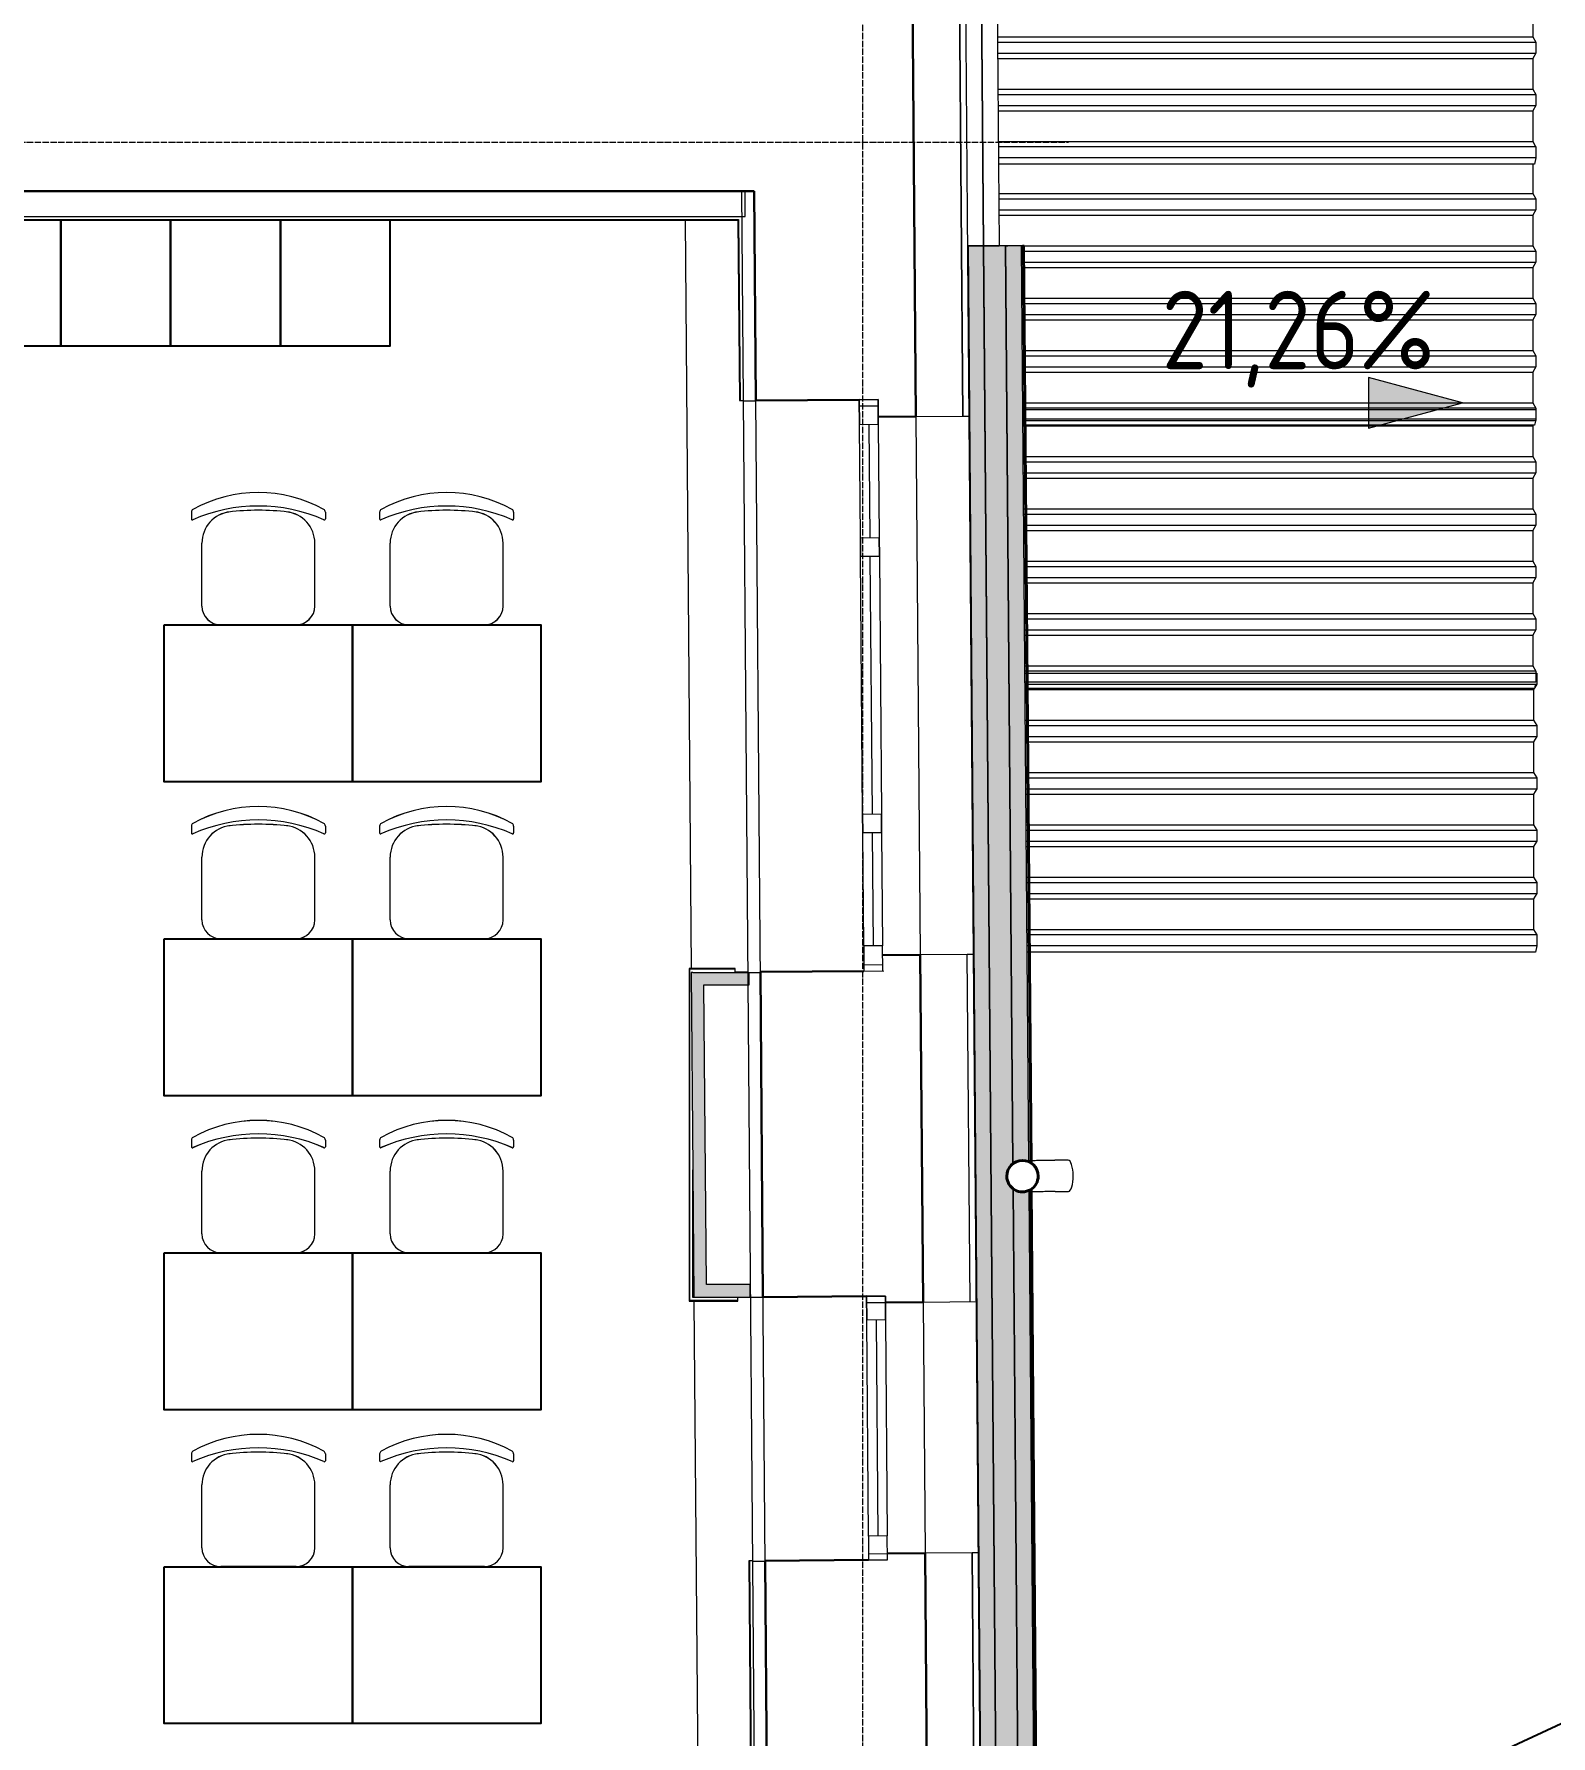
# Model space of a CAD drawing. Header units: millimetres. Extents: x -32 to 417638015, y -35 to 175284279.
# Drawn here: x 416938535 to 416943369, y 175246867 to 175252289 of the extents above; entities that cross this region are included whole.
import ezdxf
from ezdxf import colors
from ezdxf.entities.mleader import LeaderData, LeaderLine
from ezdxf.math import Vec2, Vec3

# ---------------------------------------------------------------- set-up
doc = ezdxf.new("R2010")
doc.units = ezdxf.units.MM
doc.linetypes.add('ADSK_Линия сетки', pattern=[25, 20, -2.5, 0, -2.5])
for name, color, linetype, lineweight in [('_ Окна', 7, 'Continuous', 9), ('_ЭМ_ТХобщее_слой', 7, 'Continuous', 30), ('Обобщенные модели', 7, 'Continuous', 18), ('Ограждение', 7, 'Continuous', 9), ('Окна', 7, 'Continuous', 9), ('Оси', 253, 'Continuous', 9), ('Перекрытие', 7, 'Continuous', 18), ('Размеры', 7, 'Continuous', 9), ('Стены внутренние', 7, 'Continuous', 18), ('Стены наружные', 7, 'Continuous', 18), ('Стены несущие', 7, 'Continuous', 30), ('Стены отделка', 7, 'Continuous', 30), ('Стены штриховка', 7, 'Continuous', 9), ('ТХ', 5, 'Continuous', 0), ('ШТРИХОВКА', 252, 'Continuous', 15)]:
    doc.layers.add(name, color=color, linetype=linetype, lineweight=lineweight)
doc.layers.add('_ЭМ_Надписи', color=7, linetype='Continuous')
doc.layers.add('ЭОМ_Лотки рабочие', color=5, linetype='Continuous')
doc.styles.add('GOST Common_1', font='GOST_Common.ttf', dxfattribs={"width": 0.9, "height": 250})
doc.styles.add('ЭОМ', font='isocpeur.ttf', dxfattribs={"width": 0.85, "height": 250})

# ---------------------------------------------------------------- blocks, each defined once
blk = doc.blocks.new('Стул ученич штабелир №5-7')
at = {"color": 0, "linetype": 'ByBlock', "lineweight": -2}
for p, q in [((-120.1, 0), (120.1, 0)), ((-120.1, 0), (120.1, 0)), ((-179.9, -60), (-179.9, -260.3)), ((-179.9, -60), (-179.9, -260.3)), ((180.1, -60), (180.1, -260.3)), ((180.1, -60), (180.1, -260.3)), ((-213.4, -359), (-213.4, -337.3)), ((-213.4, -359), (-213.4, -337.3)), ((213.6, -359), (213.6, -337.3)), ((213.6, -359), (213.6, -337.3))]:
    blk.add_line(p, q, dxfattribs=at)
for centre, radius, start, end in [((-119.9, -60), 60, 90, 180), ((-119.9, -60), 60, 90, 180), ((120.1, -60), 60, 0, 90), ((120.1, -60), 60, 0, 90), ((-79.9, -260.3), 100, 180, 264.2584), ((-79.9, -260.3), 100, 180, 264.2584), ((80.1, -260.3), 100, 275.7416, 0), ((80.1, -260.3), 100, 275.7416, 0), ((-210.4, -337.3), 3, 63.8978, 180), ((-210.4, -337.3), 3, 63.8978, 180), ((-203.4, -359), 10, 180, 238.0683), ((-203.4, -359), 10, 180, 238.0683), ((0.1, 142.3), 520.8, 246.3195, 293.6805), ((0.1, 142.3), 520.8, 246.3195, 293.6805), ((0.1, 9), 430.5, 240.9917, 299.0083), ((0.1, 9), 430.5, 240.9917, 299.0083), ((0.1, 435.5), 800.4, 263.247, 276.753), ((0.1, 435.5), 800.4, 263.247, 276.753), ((203.6, -359), 10, 301.9317, 0), ((203.6, -359), 10, 301.9317, 0), ((210.6, -337.3), 3, 0, 116.1022), ((210.6, -337.3), 3, 0, 116.1022)]:
    blk.add_arc(centre, radius, start, end, dxfattribs=at)
blk = doc.blocks.new('Тх 2 этаж')
at = {"color": 252, "true_color": 0x939598}
for points in [[(59169.2, 18009.7), (58819.2, 18009.7), (58819.2, 17609.7), (59169.2, 17609.7), (59169.2, 18009.7)], [(59519.2, 18009.7), (59169.2, 18009.7), (59169.2, 17609.7), (59519.2, 17609.7), (59519.2, 18009.7)], [(59869.2, 18009.7), (59519.2, 18009.7), (59519.2, 17609.7), (59869.2, 17609.7), (59869.2, 18009.7)], [(60219.2, 18009.7), (59869.2, 18009.7), (59869.2, 17609.7), (60219.2, 17609.7), (60219.2, 18009.7)]]:
    blk.add_lwpolyline(points, dxfattribs=at)
for points in [[(59499.2, 16720.5), (60099.2, 16720.5), (60099.2, 16220.5), (59499.2, 16220.5)], [(60099.2, 16720.5), (60699.2, 16720.5), (60699.2, 16220.5), (60099.2, 16220.5)], [(59499.2, 15720.5), (60099.2, 15720.5), (60099.2, 15220.5), (59499.2, 15220.5)], [(60099.2, 15720.5), (60699.2, 15720.5), (60699.2, 15220.5), (60099.2, 15220.5)], [(59499.2, 14720.5), (60099.2, 14720.5), (60099.2, 14220.5), (59499.2, 14220.5)], [(60099.2, 14720.5), (60699.2, 14720.5), (60699.2, 14220.5), (60099.2, 14220.5)], [(59499.2, 13720.5), (60099.2, 13720.5), (60099.2, 13220.5), (59499.2, 13220.5)], [(60099.2, 13720.5), (60699.2, 13720.5), (60699.2, 13220.5), (60099.2, 13220.5)]]:
    blk.add_lwpolyline(points, close=True, dxfattribs=at)
at = {"layer": 'ТХ', "color": 252, "lineweight": 0, "true_color": 0x939598, "rotation": 180}
for p in [(59799.2, 16720.5), (60399.2, 16720.5), (59799.2, 15720.5), (60399.2, 15720.5), (59799.2, 14720.5), (60399.2, 14720.5), (59799.2, 13720.5), (60399.2, 13720.5)]:
    blk.add_blockref('Стул ученич штабелир №5-7', p, dxfattribs=at)
blk = doc.blocks.new('План 2 этажа')
at = {"layer": 'Ограждение', "transparency": 33554432}
h = blk.add_hatch(color=8, dxfattribs=at)
h.paths.add_polyline_path([(56647.471, 8248.532), (56642.086, 8914.406), (56623.671, 8905.577), (56600.99, 8905.393), (56578.374, 8917.343), (56565.275, 8934.124), (56560.152, 8950.761), (56463.199, 8949.645), (56467.425, 8427.128), (56616.918, 8278.839)])
h.paths.add_polyline_path([(56463.115, 8959.976), (56561.255, 8960.777), (56565.119, 8978.364), (56581.293, 8997.503), (56600.631, 9006.786), (56623.311, 9006.97), (56641.406, 8998.435), (56574.67, 17250.022), (56556.272, 17240.978), (56534.021, 17240.798), (56513.486, 17250.795), (56499.53, 17269.057), (56494.754, 17289.228), (56499.881, 17311.409), (56513.895, 17328.782), (56533.232, 17338.288), (56555.484, 17338.467), (56574.016, 17330.941), (56550.372, 20254.287), (56371.782, 20252.843), (56463.114, 8960.107)])
h = blk.add_hatch(color=8, dxfattribs=at)
h.paths.add_polyline_path([(56647.674, 8248.331), (56642.086, 8914.406), (56638.134, 8912.464), (56643.472, 8252.5), (56647.471, 8248.532)])
h.paths.add_polyline_path([(56641.609, 8998.34), (56574.687, 17247.858), (56570.735, 17245.915), (56637.424, 9000.314), (56641.406, 8998.435)])
h.paths.add_polyline_path([(56574.21, 17331.791), (56550.372, 20254.287), (56546.409, 20253.771), (56570.025, 17333.765), (56574.008, 17331.886)])
at = {"layer": 'Размеры'}
blk.add_hatch(color=8, dxfattribs=at).paths.add_polyline_path([(57947.333, 19753.025), (57647.333, 19833.409), (57647.333, 19672.64)])
at = {"layer": 'Стены внутренние'}
for points in [[(55497.839, 16903.976), (55537.841, 16903.976), (55529.472, 17938.636), (55489.471, 17938.636), (55494.557, 17309.728)], [(55673.48, 17898.636), (55673.48, 17938.636), (55529.472, 17938.636), (55529.795, 17898.636)], [(55676.553, 16903.976), (55676.553, 16943.976), (55537.517, 16943.976), (55537.841, 16903.976)]]:
    blk.add_hatch(color=8, dxfattribs=at).paths.add_polyline_path(points)
at = {"layer": '_ Окна', "color": 8, "lineweight": 18}
for p, q in [((56024.732, 19762.927), (56084.731, 19763.412)), ((56025.379, 19682.93), (56024.732, 19762.927)), ((56084.731, 19763.412), (56085.378, 19683.415)), ((56085.378, 19683.415), (56025.379, 19682.93)), ((56028.291, 19322.941), (56088.289, 19323.427)), ((56028.776, 19262.943), (56028.291, 19322.941)), ((56088.289, 19323.427), (56088.774, 19263.429)), ((56088.774, 19263.429), (56028.776, 19262.943)), ((56035.408, 18442.97), (56095.406, 18443.455)), ((56035.893, 18382.972), (56035.408, 18442.97)), ((56095.406, 18443.455), (56095.891, 18383.457)), ((56095.891, 18383.457), (56035.893, 18382.972)), ((56098.803, 18023.469), (56038.805, 18022.984)), ((56038.805, 18022.984), (56039.452, 17942.987)), ((56099.45, 17943.472), (56098.803, 18023.469)), ((56039.452, 17942.987), (56099.45, 17943.472)), ((56047.83, 16907.016), (56107.828, 16907.501)), ((56048.445, 16831.019), (56047.83, 16907.016)), ((56107.828, 16907.501), (56108.443, 16831.504)), ((56108.443, 16831.504), (56048.445, 16831.019)), ((56114.007, 16143.526), (56054.009, 16143.041)), ((56054.009, 16143.041), (56054.624, 16067.044)), ((56114.622, 16067.529), (56114.007, 16143.526)), ((56054.624, 16067.044), (56114.622, 16067.529))]:
    blk.add_line(p, q, dxfattribs=at)
at = {"layer": '_ Окна', "color": 8}
for p, q in [((56024.894, 19742.928), (56084.892, 19743.413)), ((56055.378, 19683.172), (56058.29, 19323.184)), ((56058.775, 19263.186), (56065.407, 18443.213)), ((56065.892, 18383.215), (56068.804, 18023.227)), ((56039.29, 17962.986), (56099.288, 17963.471)), ((56047.992, 16887.017), (56107.99, 16887.502)), ((56078.444, 16831.261), (56084.008, 16143.284)), ((56054.462, 16087.043), (56114.46, 16087.528))]:
    blk.add_line(p, q, dxfattribs=at)
at = {"layer": 'Обобщенные модели', "color": 8}
for p, q in [((58170.77, 21016.177), (58170.77, 20918.477)), ((56465.4, 20918.477), (58170.77, 20918.477)), ((56465.538, 20901.477), (58180.854, 20901.477)), ((58170.77, 20918.477), (58180.854, 20901.477)), ((58180.854, 20901.477), (58180.854, 20866.477)), ((56465.821, 20866.477), (58180.854, 20866.477)), ((56465.959, 20849.477), (58170.77, 20849.477)), ((58180.854, 20866.477), (58170.77, 20849.477)), ((58170.77, 20849.477), (58170.77, 20751.777)), ((56466.749, 20751.777), (58170.77, 20751.777)), ((56466.886, 20734.777), (58180.854, 20734.777)), ((58170.77, 20751.777), (58180.854, 20734.777)), ((58180.854, 20734.777), (58180.854, 20699.777)), ((56467.169, 20699.777), (58180.854, 20699.777)), ((56467.307, 20682.777), (58170.77, 20682.777)), ((58180.854, 20699.777), (58170.77, 20682.777)), ((58170.77, 20682.777), (58170.77, 20585.077)), ((56468.097, 20585.077), (58170.77, 20585.077)), ((56468.22, 20569.825), (58180.854, 20569.825)), ((58180.854, 20568.077), (56468.234, 20568.077)), ((58170.77, 20585.077), (58179.817, 20569.825)), ((58180.854, 20569.825), (58180.854, 20534.825)), ((58180.854, 20568.077), (58180.854, 20533.077)), ((56468.503, 20534.825), (58180.854, 20534.825)), ((58180.854, 20533.077), (56468.517, 20533.077)), ((58176.696, 20513.077), (56468.679, 20513.077)), ((58170.77, 20513.077), (58170.77, 20420.125)), ((58180.854, 20533.077), (58176.696, 20513.077)), ((56469.431, 20420.125), (58170.77, 20420.125)), ((56469.568, 20403.125), (58180.854, 20403.125)), ((58170.77, 20420.125), (58180.854, 20403.125)), ((58180.854, 20403.125), (58180.854, 20368.125)), ((56469.852, 20368.125), (58180.854, 20368.125)), ((56469.989, 20351.125), (58170.77, 20351.125)), ((58180.854, 20368.125), (58170.77, 20351.125)), ((58170.77, 20351.125), (58170.77, 20253.425)), ((56490.779, 20253.425), (56497.664, 20253.425)), ((56540.727, 20253.425), (56545.197, 20253.425)), ((56540.865, 20236.425), (56545.334, 20236.425)), ((56545.197, 20253.425), (56546.412, 20253.425)), ((56545.334, 20236.425), (56546.549, 20236.425)), ((56547.08, 20253.425), (56548.829, 20253.425)), ((56547.218, 20236.425), (56548.967, 20236.425)), ((56550.581, 20253.425), (58170.77, 20253.425)), ((56550.718, 20236.425), (58180.854, 20236.425)), ((58170.77, 20253.425), (58180.854, 20236.425)), ((58180.854, 20236.425), (58180.854, 20201.425)), ((56541.148, 20201.425), (56545.617, 20201.425)), ((56541.285, 20184.425), (56545.755, 20184.425)), ((56545.617, 20201.425), (56546.832, 20201.425)), ((56545.755, 20184.425), (56546.97, 20184.425)), ((56547.501, 20201.425), (56549.25, 20201.425)), ((56547.638, 20184.425), (56549.387, 20184.425)), ((56551.001, 20201.425), (58180.854, 20201.425)), ((56551.139, 20184.425), (58170.77, 20184.425)), ((58180.854, 20201.425), (58170.77, 20184.425)), ((58170.77, 20184.425), (58170.77, 20086.725)), ((56542.075, 20086.725), (56546.545, 20086.725)), ((56542.213, 20069.725), (56546.682, 20069.725)), ((56546.545, 20086.725), (56547.76, 20086.725)), ((56546.682, 20069.725), (56547.897, 20069.725)), ((56548.429, 20086.725), (56550.178, 20086.725)), ((56548.566, 20069.725), (56550.315, 20069.725)), ((56551.929, 20086.725), (58170.77, 20086.725)), ((56552.066, 20069.725), (58180.854, 20069.725)), ((58170.77, 20086.725), (58180.854, 20069.725)), ((58180.854, 20069.725), (58180.854, 20034.725)), ((56542.496, 20034.725), (56546.965, 20034.725)), ((56542.633, 20017.725), (56547.103, 20017.725)), ((56546.965, 20034.725), (56548.18, 20034.725)), ((56547.103, 20017.725), (56548.318, 20017.725)), ((56548.849, 20034.725), (56550.598, 20034.725)), ((56548.987, 20017.725), (56550.736, 20017.725)), ((56552.349, 20034.725), (58180.854, 20034.725)), ((56552.487, 20017.725), (58170.77, 20017.725)), ((58180.854, 20034.725), (58170.77, 20017.725)), ((58170.77, 20017.725), (58170.77, 19920.025)), ((56543.424, 19920.025), (56547.893, 19920.025)), ((56543.561, 19903.025), (56548.031, 19903.025)), ((56547.893, 19920.025), (56549.108, 19920.025)), ((56548.031, 19903.025), (56549.245, 19903.025)), ((56549.777, 19920.025), (56551.526, 19920.025)), ((56549.914, 19903.025), (56551.663, 19903.025)), ((56553.277, 19920.025), (58170.77, 19920.025)), ((56553.415, 19903.025), (58180.854, 19903.025)), ((58170.77, 19920.025), (58180.854, 19903.025)), ((58180.854, 19903.025), (58180.854, 19868.025)), ((56543.844, 19868.025), (56548.314, 19868.025)), ((56543.982, 19851.025), (56548.451, 19851.025)), ((56548.314, 19868.025), (56549.529, 19868.025)), ((56548.451, 19851.025), (56549.666, 19851.025)), ((56550.197, 19868.025), (56551.946, 19868.025)), ((56550.335, 19851.025), (56552.084, 19851.025)), ((56553.698, 19868.025), (58180.854, 19868.025)), ((56553.835, 19851.025), (58170.77, 19851.025)), ((58180.854, 19868.025), (58170.77, 19851.025)), ((58170.77, 19851.025), (58170.77, 19753.325)), ((56544.772, 19753.325), (56549.241, 19753.325)), ((56549.379, 19736.325), (56544.909, 19736.325)), ((56549.241, 19753.325), (56550.456, 19753.325)), ((56550.594, 19736.325), (56549.379, 19736.325)), ((56551.125, 19753.325), (56552.874, 19753.325)), ((56553.012, 19736.325), (56551.262, 19736.325)), ((56554.625, 19753.325), (58170.77, 19753.325)), ((58180.854, 19736.325), (56554.763, 19736.325)), ((58170.77, 19753.325), (58180.854, 19736.325)), ((58180.854, 19736.325), (58180.854, 19701.325)), ((56544.948, 19731.577), (56549.417, 19731.577)), ((56549.662, 19701.325), (56545.192, 19701.325)), ((56545.231, 19696.577), (56549.7, 19696.577)), ((56549.824, 19681.325), (56545.354, 19681.325)), ((56545.368, 19679.577), (56549.838, 19679.577)), ((56549.417, 19731.577), (56550.632, 19731.577)), ((56550.877, 19701.325), (56549.662, 19701.325)), ((56549.7, 19696.577), (56550.915, 19696.577)), ((56551.039, 19681.325), (56549.824, 19681.325)), ((56549.838, 19679.577), (56551.053, 19679.577)), ((56551.301, 19731.577), (56553.05, 19731.577)), ((56553.295, 19701.325), (56551.546, 19701.325)), ((56551.584, 19696.577), (56553.333, 19696.577)), ((56553.456, 19681.325), (56551.707, 19681.325)), ((56551.721, 19679.577), (56553.471, 19679.577)), ((56554.801, 19731.577), (58180.854, 19731.577)), ((58180.854, 19701.325), (56555.046, 19701.325)), ((56555.084, 19696.577), (58180.854, 19696.577)), ((58176.696, 19681.325), (56555.208, 19681.325)), ((56555.222, 19679.577), (58170.77, 19679.577)), ((58171.807, 19681.325), (58170.77, 19679.577)), ((58170.77, 19679.577), (58170.77, 19581.877)), ((58179.334, 19694.014), (58176.696, 19681.325)), ((58180.854, 19696.577), (58179.334, 19694.014)), ((58180.854, 19731.577), (58180.854, 19696.577)), ((56546.159, 19581.877), (56550.628, 19581.877)), ((56550.628, 19581.877), (56551.843, 19581.877)), ((56552.512, 19581.877), (56554.261, 19581.877)), ((56556.012, 19581.877), (58170.77, 19581.877)), ((58170.77, 19581.877), (58180.854, 19564.877)), ((56546.296, 19564.877), (56550.765, 19564.877)), ((56546.579, 19529.877), (56551.048, 19529.877)), ((56550.765, 19564.877), (56551.98, 19564.877)), ((56551.048, 19529.877), (56552.263, 19529.877)), ((56552.649, 19564.877), (56554.398, 19564.877)), ((56552.932, 19529.877), (56554.681, 19529.877)), ((56556.149, 19564.877), (58180.854, 19564.877)), ((56556.432, 19529.877), (58180.854, 19529.877)), ((58180.854, 19529.877), (58170.77, 19512.877)), ((58180.854, 19564.877), (58180.854, 19529.877)), ((56546.717, 19512.877), (56551.186, 19512.877)), ((56551.186, 19512.877), (56552.401, 19512.877)), ((56553.07, 19512.877), (56554.819, 19512.877)), ((56556.57, 19512.877), (58170.77, 19512.877)), ((58170.77, 19512.877), (58170.77, 19415.177)), ((56547.507, 19415.177), (56551.976, 19415.177)), ((56551.976, 19415.177), (56553.191, 19415.177)), ((56553.86, 19415.177), (56555.609, 19415.177)), ((56557.36, 19415.177), (58170.77, 19415.177)), ((58170.77, 19415.177), (58180.854, 19398.177)), ((56547.644, 19398.177), (56552.114, 19398.177)), ((56547.927, 19363.177), (56552.397, 19363.177)), ((56552.114, 19398.177), (56553.329, 19398.177)), ((56552.397, 19363.177), (56553.612, 19363.177)), ((56553.997, 19398.177), (56555.746, 19398.177)), ((56554.28, 19363.177), (56556.029, 19363.177)), ((56557.498, 19398.177), (58180.854, 19398.177)), ((56557.781, 19363.177), (58180.854, 19363.177)), ((58180.854, 19363.177), (58170.77, 19346.177)), ((58180.854, 19398.177), (58180.854, 19363.177)), ((56548.065, 19346.177), (56552.534, 19346.177)), ((56552.534, 19346.177), (56553.749, 19346.177)), ((56554.418, 19346.177), (56556.167, 19346.177)), ((56557.918, 19346.177), (58170.77, 19346.177)), ((58170.77, 19346.177), (58170.77, 19248.477)), ((56548.855, 19248.477), (56553.324, 19248.477)), ((56553.324, 19248.477), (56554.539, 19248.477)), ((56555.208, 19248.477), (56556.957, 19248.477)), ((56558.708, 19248.477), (58170.77, 19248.477)), ((58170.77, 19248.477), (58180.854, 19231.477)), ((56548.992, 19231.477), (56553.462, 19231.477)), ((56549.276, 19196.477), (56553.745, 19196.477)), ((56553.462, 19231.477), (56554.677, 19231.477)), ((56553.745, 19196.477), (56554.96, 19196.477)), ((56555.346, 19231.477), (56557.095, 19231.477)), ((56555.629, 19196.477), (56557.378, 19196.477)), ((56558.846, 19231.477), (58180.854, 19231.477)), ((56559.129, 19196.477), (58180.854, 19196.477)), ((58180.854, 19196.477), (58170.77, 19179.477)), ((58180.854, 19231.477), (58180.854, 19196.477)), ((56549.413, 19179.477), (56553.882, 19179.477)), ((56553.882, 19179.477), (56555.097, 19179.477)), ((56555.766, 19179.477), (56557.515, 19179.477)), ((56559.266, 19179.477), (58170.77, 19179.477)), ((58170.77, 19179.477), (58170.77, 19081.777)), ((56550.203, 19081.777), (56554.673, 19081.777)), ((56550.341, 19064.777), (56554.81, 19064.777)), ((56550.624, 19029.777), (56555.093, 19029.777)), ((56554.673, 19081.777), (56555.888, 19081.777)), ((56554.81, 19064.777), (56556.025, 19064.777)), ((56555.093, 19029.777), (56556.308, 19029.777)), ((56556.556, 19081.777), (56558.305, 19081.777)), ((56556.694, 19064.777), (56558.443, 19064.777)), ((56556.977, 19029.777), (56558.726, 19029.777)), ((56560.057, 19081.777), (58170.77, 19081.777)), ((56560.194, 19064.777), (58180.854, 19064.777)), ((56560.477, 19029.777), (58180.854, 19029.777)), ((58170.77, 19081.777), (58180.854, 19064.777)), ((58180.854, 19029.777), (58170.77, 19012.777)), ((58180.854, 19064.777), (58180.854, 19029.777)), ((56550.761, 19012.777), (56555.231, 19012.777)), ((56555.231, 19012.777), (56556.446, 19012.777)), ((56557.114, 19012.777), (56558.863, 19012.777)), ((56560.615, 19012.777), (58170.77, 19012.777)), ((58170.77, 19012.777), (58170.77, 18915.077)), ((56551.551, 18915.077), (56556.021, 18915.077)), ((56556.158, 18898.077), (56551.689, 18898.077)), ((56551.742, 18891.577), (56556.211, 18891.577)), ((56556.021, 18915.077), (56557.236, 18915.077)), ((56557.373, 18898.077), (56556.158, 18898.077)), ((56556.211, 18891.577), (56557.426, 18891.577)), ((56557.904, 18915.077), (56559.654, 18915.077)), ((56559.791, 18898.077), (56558.042, 18898.077)), ((56558.095, 18891.577), (56559.844, 18891.577)), ((56561.405, 18915.077), (58170.77, 18915.077)), ((58180.854, 18898.077), (56561.542, 18898.077)), ((56561.595, 18891.577), (58183.398, 18891.577)), ((58170.77, 18915.077), (58180.854, 18898.077)), ((58180.854, 18898.077), (58180.854, 18863.077)), ((58183.398, 18891.577), (58183.398, 18856.577)), ((56556.441, 18863.077), (56551.972, 18863.077)), ((56552.025, 18856.577), (56556.494, 18856.577)), ((56556.603, 18843.077), (56552.134, 18843.077)), ((56552.162, 18839.577), (56556.631, 18839.577)), ((56557.656, 18863.077), (56556.441, 18863.077)), ((56556.494, 18856.577), (56557.709, 18856.577)), ((56557.818, 18843.077), (56556.603, 18843.077)), ((56556.631, 18839.577), (56557.846, 18839.577)), ((56560.074, 18863.077), (56558.325, 18863.077)), ((56558.378, 18856.577), (56560.127, 18856.577)), ((56560.236, 18843.077), (56558.487, 18843.077)), ((56558.515, 18839.577), (56560.264, 18839.577)), ((58180.854, 18863.077), (56561.825, 18863.077)), ((56561.878, 18856.577), (58183.398, 18856.577)), ((58176.696, 18843.077), (56561.987, 18843.077)), ((56562.015, 18839.577), (58173.315, 18839.577)), ((58175.391, 18843.077), (58173.315, 18839.577)), ((58173.315, 18839.577), (58173.315, 18741.877)), ((58178.773, 18853.069), (58176.696, 18843.077)), ((58183.398, 18856.577), (58177.4, 18846.463)), ((56552.952, 18741.877), (56557.422, 18741.877)), ((56553.09, 18724.877), (56557.559, 18724.877)), ((56557.422, 18741.877), (56558.637, 18741.877)), ((56557.559, 18724.877), (56558.774, 18724.877)), ((56559.305, 18741.877), (56561.054, 18741.877)), ((56559.443, 18724.877), (56561.192, 18724.877)), ((56562.806, 18741.877), (58173.315, 18741.877)), ((56562.943, 18724.877), (58183.398, 18724.877)), ((58173.315, 18741.877), (58183.398, 18724.877)), ((58183.398, 18724.877), (58183.398, 18689.877)), ((56553.373, 18689.877), (56557.842, 18689.877)), ((56553.51, 18672.877), (56557.98, 18672.877)), ((56557.842, 18689.877), (56559.057, 18689.877)), ((56557.98, 18672.877), (56559.195, 18672.877)), ((56559.726, 18689.877), (56561.475, 18689.877)), ((56559.863, 18672.877), (56561.612, 18672.877)), ((56563.226, 18689.877), (58183.398, 18689.877)), ((56563.364, 18672.877), (58173.315, 18672.877)), ((58183.398, 18689.877), (58173.315, 18672.877)), ((58173.315, 18672.877), (58173.315, 18575.177)), ((56554.3, 18575.177), (56558.77, 18575.177)), ((56554.438, 18558.177), (56558.907, 18558.177)), ((56558.77, 18575.177), (56559.985, 18575.177)), ((56558.907, 18558.177), (56560.122, 18558.177)), ((56560.653, 18575.177), (56562.403, 18575.177)), ((56560.791, 18558.177), (56562.54, 18558.177)), ((56564.154, 18575.177), (58173.315, 18575.177)), ((56564.291, 18558.177), (58183.398, 18558.177)), ((58173.315, 18575.177), (58183.398, 18558.177)), ((58183.398, 18558.177), (58183.398, 18523.177)), ((56554.721, 18523.177), (56559.19, 18523.177)), ((56554.859, 18506.177), (56559.328, 18506.177)), ((56559.19, 18523.177), (56560.405, 18523.177)), ((56559.328, 18506.177), (56560.543, 18506.177)), ((56561.074, 18523.177), (56562.823, 18523.177)), ((56561.212, 18506.177), (56562.961, 18506.177)), ((56564.574, 18523.177), (58183.398, 18523.177)), ((56564.712, 18506.177), (58173.315, 18506.177)), ((58183.398, 18523.177), (58173.315, 18506.177)), ((58173.315, 18506.177), (58173.315, 18408.477)), ((56555.649, 18408.477), (56560.118, 18408.477)), ((56555.786, 18391.477), (56560.256, 18391.477)), ((56560.118, 18408.477), (56561.333, 18408.477)), ((56560.256, 18391.477), (56561.47, 18391.477)), ((56562.002, 18408.477), (56563.751, 18408.477)), ((56562.139, 18391.477), (56563.888, 18391.477)), ((56565.502, 18408.477), (58173.315, 18408.477)), ((56565.639, 18391.477), (58183.398, 18391.477)), ((58173.315, 18408.477), (58183.398, 18391.477)), ((58183.398, 18391.477), (58183.398, 18356.477)), ((56556.069, 18356.477), (56560.539, 18356.477)), ((56556.207, 18339.477), (56560.676, 18339.477)), ((56560.539, 18356.477), (56561.754, 18356.477)), ((56560.676, 18339.477), (56561.891, 18339.477)), ((56562.422, 18356.477), (56564.171, 18356.477)), ((56562.56, 18339.477), (56564.309, 18339.477)), ((56565.923, 18356.477), (58183.398, 18356.477)), ((56566.06, 18339.477), (58173.315, 18339.477)), ((58183.398, 18356.477), (58173.315, 18339.477)), ((58173.315, 18339.477), (58173.315, 18241.777)), ((56556.997, 18241.777), (56561.466, 18241.777)), ((56557.134, 18224.777), (56561.604, 18224.777)), ((56561.466, 18241.777), (56562.681, 18241.777)), ((56561.604, 18224.777), (56562.819, 18224.777)), ((56563.35, 18241.777), (56565.099, 18241.777)), ((56563.487, 18224.777), (56565.237, 18224.777)), ((56566.85, 18241.777), (58173.315, 18241.777)), ((56566.988, 18224.777), (58183.398, 18224.777)), ((58173.315, 18241.777), (58183.398, 18224.777)), ((58183.398, 18224.777), (58183.398, 18189.777)), ((56557.418, 18189.777), (56561.887, 18189.777)), ((56557.555, 18172.777), (56562.024, 18172.777)), ((56561.887, 18189.777), (56563.102, 18189.777)), ((56562.024, 18172.777), (56563.239, 18172.777)), ((56563.77, 18189.777), (56565.52, 18189.777)), ((56563.908, 18172.777), (56565.657, 18172.777)), ((56567.271, 18189.777), (58183.398, 18189.777)), ((56567.408, 18172.777), (58173.315, 18172.777)), ((58183.398, 18189.777), (58173.315, 18172.777)), ((58173.315, 18172.777), (58173.315, 18075.077)), ((56558.345, 18075.077), (56562.814, 18075.077)), ((56562.952, 18058.077), (56558.483, 18058.077)), ((56562.814, 18075.077), (56564.029, 18075.077)), ((56564.167, 18058.077), (56562.952, 18058.077)), ((56564.698, 18075.077), (56566.447, 18075.077)), ((56566.585, 18058.077), (56564.836, 18058.077)), ((56568.198, 18075.077), (58173.315, 18075.077)), ((58183.398, 18058.077), (56568.336, 18058.077)), ((58173.315, 18075.077), (58183.398, 18058.077)), ((58183.398, 18058.077), (58183.398, 18023.077)), ((56563.235, 18023.077), (56558.766, 18023.077)), ((56563.397, 18003.077), (56558.928, 18003.077)), ((56564.45, 18023.077), (56563.235, 18023.077)), ((56564.612, 18003.077), (56563.397, 18003.077)), ((56566.868, 18023.077), (56565.119, 18023.077)), ((56567.03, 18003.077), (56565.28, 18003.077)), ((58183.398, 18023.077), (56568.619, 18023.077)), ((58179.24, 18003.077), (56568.781, 18003.077)), ((58183.398, 18023.077), (58179.24, 18003.077)), ((56568.761, 17339.828), (56569.976, 17339.838)), ((56570.645, 17339.844), (56572.393, 17339.858)), ((56690.495, 17340.813), (56647.992, 17340.469)), ((56569.411, 17239.83), (56566.241, 17239.805)), ((56570.785, 17239.842), (56569.57, 17239.832)), ((56572.781, 17239.858), (56571.453, 17239.847)), ((56648.801, 17240.473), (56691.303, 17240.816))]:
    blk.add_line(p, q, dxfattribs=at)
at = {"layer": 'Обобщенные модели', "color": 8, "flags": 128}
for points in [[(56564.292, 17339.792), (56567.259, 17339.816), (56568.761, 17339.828)], [(56574.145, 17339.872), (56577.711, 17339.901), (56581.576, 17339.932), (56585.621, 17339.965), (56589.84, 17339.999), (56594.227, 17340.034), (56598.773, 17340.071), (56603.473, 17340.109), (56608.318, 17340.148), (56613.3, 17340.189), (56618.412, 17340.23), (56623.646, 17340.272), (56628.993, 17340.316), (56634.444, 17340.36), (56639.991, 17340.405), (56645.625, 17340.45), (56647.992, 17340.469)], [(56648.801, 17240.473), (56643.133, 17240.427), (56637.549, 17240.382), (56632.056, 17240.337), (56626.665, 17240.294), (56621.384, 17240.251), (56616.22, 17240.209), (56611.183, 17240.168), (56606.279, 17240.129), (56601.519, 17240.09), (56596.907, 17240.053), (56592.454, 17240.017), (56588.164, 17239.982), (56584.045, 17239.949), (56580.105, 17239.917), (56576.348, 17239.887), (56574.953, 17239.875)]]:
    blk.add_lwpolyline(points, dxfattribs=at)
at = {"layer": 'Обобщенные модели', "color": 8, "lineweight": 40}
for start, end in [(0.463382, 180.463382), (180.463382, 0.463382)]:
    blk.add_arc((56544.752, 17289.633), 50, start, end, dxfattribs=at)
at = {"layer": 'Обобщенные модели', "color": 8}
for start, end in [(60.954481, 67.279007), (56.946006, 60.954481), (55.375893, 56.946006), (0.463382, 55.375893), (293.647765, 299.972283), (299.972283, 303.980758), (303.980758, 305.550871), (305.550871, 0.463382)]:
    blk.add_arc((56544.752, 17289.633), 52, start, end, dxfattribs=at)
for start_param, end_param in [(4.71238898, 6.28318531), (3.14159265, 4.71238898)]:
    blk.add_ellipse((56690.899, 17290.815), major_axis=(-0.404, 49.998), ratio=0.30901699, start_param=start_param, end_param=end_param, dxfattribs=at)
at = {"layer": 'Ограждение', "color": 8}
for p, q in [((56370.782, 20252.835), (56371.782, 20252.843)), ((56375.166, 19710.759), (56370.782, 20252.835)), ((56371.782, 20252.843), (56550.372, 20254.287)), ((56549.099, 20254.277), (56371.782, 20252.843)), ((56371.782, 20252.843), (56463.117, 8959.806)), ((56371.782, 20252.843), (56463.117, 8959.806)), ((56545.19, 20254.246), (56549.099, 20254.277)), ((56546.405, 20254.255), (56545.19, 20254.246)), ((56545.19, 20254.246), (56568.805, 17334.34)), ((56549.099, 20254.277), (56546.405, 20254.255)), ((56546.405, 20254.255), (56549.099, 20254.277)), ((56549.099, 20254.277), (56546.405, 20254.255)), ((56546.405, 20254.255), (56570.025, 17333.765)), ((56546.732, 20254.258), (56547.074, 20254.261)), ((56546.732, 20254.258), (56570.353, 17333.61)), ((56548.823, 20254.275), (56547.074, 20254.261)), ((56547.074, 20254.261), (56548.823, 20254.275)), ((56547.074, 20254.261), (56570.696, 17333.448)), ((56548.823, 20254.275), (56549.292, 20254.279)), ((56548.823, 20254.275), (56572.452, 17332.62)), ((56550.372, 20254.287), (56549.099, 20254.277)), ((56549.099, 20254.277), (56550.372, 20254.287)), ((56549.099, 20254.277), (56572.747, 17330.325)), ((56549.292, 20254.279), (56572.923, 17332.398)), ((56550.574, 20254.289), (56549.42, 20254.28)), ((56549.42, 20254.28), (56573.052, 17332.337)), ((56550.372, 20254.287), (56574.025, 17329.722)), ((56550.574, 20254.289), (56574.21, 17331.791)), ((56389.036, 17995.816), (56375.166, 19710.759)), ((56375.166, 19710.759), (56389.036, 17995.816)), ((56397.981, 16889.847), (56389.036, 17995.816)), ((56569.525, 17245.32), (56636.204, 9000.889)), ((56570.735, 17245.915), (56637.424, 9000.314)), ((56571.061, 17246.075), (56637.751, 9000.159)), ((56571.402, 17246.242), (56638.095, 8999.997)), ((56573.15, 17246.312), (56639.851, 8999.169)), ((56573.402, 17249.398), (56640.128, 8999.038)), ((56573.62, 17246.312), (56640.322, 8998.947)), ((56573.748, 17246.312), (56640.451, 8998.886)), ((56574.67, 17250.022), (56641.406, 8998.435)), ((56574.888, 17247.956), (56641.609, 8998.34)), ((56404.451, 16089.873), (56397.981, 16889.847)), ((56397.981, 16889.847), (56404.451, 16089.873)), ((56412.894, 15045.907), (56404.451, 16089.873))]:
    blk.add_line(p, q, dxfattribs=at)
at = {"layer": 'Окна', "color": 8}
for p, q in [((56084.731, 19763.412), (56024.732, 19762.927)), ((56024.732, 19762.927), (56025.379, 19682.93)), ((56085.378, 19683.415), (56084.731, 19763.412)), ((56028.291, 19322.941), (56025.379, 19682.93)), ((56085.378, 19683.415), (56088.289, 19323.427)), ((56028.291, 19322.941), (56028.776, 19262.943)), ((56088.774, 19263.429), (56088.289, 19323.427)), ((56035.408, 18442.97), (56028.776, 19262.943)), ((56088.774, 19263.429), (56095.406, 18443.455)), ((56035.408, 18442.97), (56035.893, 18382.972)), ((56095.891, 18383.457), (56095.406, 18443.455)), ((56038.805, 18022.984), (56035.893, 18382.972)), ((56095.891, 18383.457), (56098.803, 18023.469)), ((56038.805, 18022.984), (56039.452, 17942.987)), ((56099.45, 17943.472), (56098.803, 18023.469)), ((56039.452, 17942.987), (56099.45, 17943.472)), ((56107.828, 16907.501), (56047.83, 16907.016)), ((56047.83, 16907.016), (56048.445, 16831.019)), ((56108.443, 16831.504), (56107.828, 16907.501)), ((56054.009, 16143.041), (56048.445, 16831.019)), ((56108.443, 16831.504), (56114.007, 16143.526)), ((56054.009, 16143.041), (56054.624, 16067.044)), ((56114.622, 16067.529), (56114.007, 16143.526)), ((56054.624, 16067.044), (56114.622, 16067.529))]:
    blk.add_line(p, q, dxfattribs=at)
at = {"layer": 'Оси', "color": 8, "linetype": 'ADSK_Линия сетки'}
for p, q in [((56035.923, -4690.674), (56035.923, 43330.545)), ((-9428.371, 20583.7), (56691.21, 20583.7))]:
    blk.add_line(p, q, dxfattribs=at)
at = {"layer": 'Перекрытие', "color": 8}
for p, q in [((55470.088, 20334.915), (55489.374, 17950.636)), ((56024.74, 19761.927), (55694.752, 19759.258)), ((55497.941, 16891.435), (55519.46, 14230.893)), ((55677.784, 16911.556), (55676.553, 16911.546))]:
    blk.add_line(p, q, dxfattribs=at)
at = {"layer": 'Размеры', "color": 8}
for p, q in [((57947.333, 19753.025), (57647.333, 19833.409)), ((57647.333, 19833.409), (57647.333, 19672.64)), ((57647.333, 19672.64), (57947.333, 19753.025))]:
    blk.add_line(p, q, dxfattribs=at)
at = {"layer": 'Размеры', "color": 8, "lineweight": 20}
blk.add_line((56980.471, 19753.025), (57947.333, 19753.025), dxfattribs=at)
at = {"layer": 'Стены внутренние', "color": 8}
for p, q in [((56205.171, 19709.385), (56219.041, 17994.441)), ((56227.986, 16888.472), (56234.456, 16088.499))]:
    blk.add_line(p, q, dxfattribs=at)
at = {"layer": 'Стены наружные', "color": 8}
for p, q in [((56420.779, 20253.239), (56315.465, 33274.669)), ((56315.466, 33274.669), (56512.116, 8960.024)), ((56365.497, 33270.967), (56470.777, 20253.644)), ((56462.117, 8959.798), (56369.966, 20353.667)), ((56371.782, 20252.843), (56420.78, 20253.239)), ((56420.779, 20253.204), (56490.776, 20253.771)), ((56512.115, 8960.024), (56420.779, 20253.204)), ((56420.781, 20252.997), (56470.779, 20253.401)), ((56490.726, 20253.368), (56540.724, 20253.773)), ((56514.378, 17329.019), (56490.726, 20253.368)), ((56490.776, 20253.771), (56514.431, 17329.045)), ((56540.724, 20253.773), (56564.337, 17334.292)), ((56581.759, 8997.732), (56515.019, 17249.76)), ((56515.072, 17249.735), (56581.813, 8997.758)), ((56565.056, 17245.296), (56631.718, 9003.005))]:
    blk.add_line(p, q, dxfattribs=at)
at = {"layer": 'Стены несущие', "color": 8}
for p, q in [((56205.171, 19709.385), (56185.729, 22113.301)), ((49801.357, 20426.85), (55689.352, 20426.85)), ((55689.352, 20426.85), (55694.743, 19760.258)), ((55694.743, 19760.258), (56024.732, 19762.927)), ((56085.175, 19708.414), (56205.171, 19709.385)), ((56219.041, 17994.441), (56099.045, 17993.47)), ((56227.986, 16888.472), (56219.041, 17994.441)), ((56039.452, 17942.987), (55709.462, 17940.318)), ((55709.462, 17940.318), (55717.841, 16904.347)), ((56099.45, 17943.472), (56099.466, 17941.472)), ((55717.841, 16904.347), (56047.83, 16907.016)), ((56107.99, 16887.502), (56227.986, 16888.472)), ((56054.624, 16067.044), (55724.635, 16064.375)), ((55724.635, 16064.375), (55732.754, 15060.407)), ((56234.456, 16088.499), (56114.46, 16087.528)), ((56242.899, 15044.532), (56234.456, 16088.499))]:
    blk.add_line(p, q, dxfattribs=at)
at = {"layer": 'Стены отделка', "color": 8, "lineweight": 9}
for p, q in [((56369.966, 20353.667), (56355.724, 22114.676)), ((55689.352, 20426.85), (55649.353, 20426.527)), ((55649.353, 20426.527), (55716.834, 12083.7)), ((55661.357, 20346.85), (55661.357, 20426.85)), ((55757.644, 11983.7), (55689.352, 20426.85)), ((49821.357, 20346.85), (55661.357, 20346.85)), ((50446.357, 20334.85), (55638.095, 20334.85)), ((55638.095, 20334.85), (55642.745, 19759.838)), ((55642.745, 19759.838), (55654.745, 19759.935)), ((55694.76, 19758.258), (55654.761, 19757.935)), ((56205.171, 19709.385), (56355.166, 19710.598)), ((56355.166, 19710.598), (56375.166, 19710.759)), ((55482.557, 17948.636), (55482.557, 16893.388)), ((55629.376, 17950.636), (55484.557, 17950.636)), ((55629.465, 17939.671), (55629.376, 17950.636)), ((56369.036, 17995.654), (56219.041, 17994.441)), ((56389.036, 17995.816), (56369.036, 17995.654)), ((55494.557, 17938.636), (55673.48, 17938.636)), ((55537.517, 16943.976), (55529.795, 17898.636)), ((55529.795, 17898.636), (55673.48, 17898.636)), ((55669.466, 17939.994), (55629.465, 17939.671)), ((55669.482, 17937.994), (55709.48, 17938.318)), ((55673.48, 17898.636), (55673.48, 17938.636)), ((55494.557, 17309.728), (55497.839, 16903.976)), ((55494.557, 16903.388), (55494.557, 17309.728)), ((55676.553, 16943.976), (55537.517, 16943.976)), ((55676.553, 16903.976), (55676.553, 16943.976)), ((55484.557, 16891.388), (55637.943, 16891.388)), ((55637.846, 16903.388), (55494.557, 16903.388)), ((55497.839, 16903.976), (55676.553, 16903.976)), ((55637.943, 16891.388), (55637.846, 16903.388)), ((55717.852, 16903.347), (55677.853, 16903.024)), ((56227.986, 16888.472), (56397.981, 16889.847)), ((55684.639, 16064.051), (55672.639, 16063.954)), ((55672.639, 16063.954), (55680.76, 15059.987)), ((55684.647, 16063.051), (55724.646, 16063.375)), ((56384.451, 16089.712), (56234.456, 16088.499)), ((56404.451, 16089.873), (56384.451, 16089.712))]:
    blk.add_line(p, q, dxfattribs=at)
at = {"layer": 'Стены штриховка', "color": 8}
for p, q in [((56335.724, 22114.515), (56355.166, 19710.598)), ((56355.166, 19710.598), (56335.724, 22114.515)), ((49831.357, 20336.85), (55640.078, 20336.85)), ((55640.078, 20336.85), (55644.745, 19759.854)), ((55484.557, 17950.636), (55482.557, 17950.636)), ((55482.557, 17950.636), (55482.557, 17948.636)), ((55629.393, 17948.636), (55482.557, 17948.636)), ((55484.557, 16891.388), (55484.557, 17950.636)), ((56369.036, 17995.654), (56369.036, 17995.654)), ((56377.981, 16889.686), (56369.036, 17995.654)), ((55494.557, 17938.636), (55489.471, 17938.636)), ((55489.471, 17938.636), (55494.557, 17309.728)), ((55637.927, 16893.388), (55482.557, 16893.388)), ((55482.557, 16893.388), (55482.557, 16891.388)), ((55482.557, 16891.388), (55484.557, 16891.388)), ((55674.639, 16063.97), (55682.76, 15060.003)), ((56384.451, 16089.712), (56392.894, 15045.745)), ((56392.894, 15045.745), (56384.451, 16089.712))]:
    blk.add_line(p, q, dxfattribs=at)
at = {"layer": 'ЭОМ_Лотки рабочие'}
blk.add_blockref('Тх 2 этаж', (-5689.424, 2325.176), dxfattribs=at)
at = {"layer": 'Размеры', "color": 8, "style": 'GOST Common_1', "width": 0.9}
blk.add_text('21,26%%%', height=250, rotation=360, dxfattribs=at).set_placement((56988.841, 19859.732))
blk = doc.blocks.new('_ЭМ_ТХ2_2ЭТАЖнов')
at = {"layer": 'ТХ', "color": 252, "lineweight": 0, "true_color": 0x939598, "rotation": 180}
for p in [(59923.9, 18712), (60523.9, 18712), (59923.9, 17712), (60523.9, 17712), (59923.9, 16712), (60523.9, 16712), (59923.9, 15712), (60523.9, 15712)]:
    blk.add_blockref('Стул ученич штабелир №5-7', p, dxfattribs=at)

msp = doc.modelspace()

# ---------------------------------------------------------------- block references
at = {"layer": 'ШТРИХОВКА'}
msp.add_blockref('План 2 этажа', (416885140, 175231360.9), dxfattribs=at)

# ---------------------------------------------------------------- next in the draw order: block references
at = {"layer": '_ЭМ_ТХобщее_слой', "lineweight": 50}
msp.add_blockref('_ЭМ_ТХ2_2ЭТАЖнов', (416879325.9, 175231694.6), dxfattribs=at)

# ---------------------------------------------------------------- next in the draw order: leaders
at = {"layer": '_ЭМ_Надписи', "color": 7, "ltscale": 5}
ml = msp.add_multileader_mtext('Standard', dxfattribs=at)
ml.set_content('{\\fGOST Common|b0|i0|c204|p34;\\W0.9;\\C256;2ЩРС-2\\fISOCPEUR|b0|i0|c204|p34;\\W0.85; Гр.3 Резерв\\P\\fGOST Common|b0|i0|c0|p34;\\W0.9;h=\\fGOST Common|b0|i0|c204|p34;1\\fGOST Common|b0|i0|c0|p34;.\\fGOST Common|b0|i0|c204|p34;8м}', color=1, style='ЭОМ')
ml.set_leader_properties()
ml.build(insert=Vec2(0, 0))
ml.multileader.update_dxf_attribs({"text_left_attachment_type": 6, "text_right_attachment_type": 6, "dogleg_length": 0, "arrow_head_size": 200})
ctx = ml.context
ctx.base_point, ctx.char_height, ctx.arrow_head_size, ctx.landing_gap_size, ctx.plane_origin = Vec3(416936800.3, 175250436), 250, 200, 0, Vec3(416912431.2, 175264144.9)
ctx.left_attachment, ctx.right_attachment = 6, 6
notes = []
notes.append((ctx, [(0, (1, 1, 0), (416936800.3, 175250436), (1, 0), 0, [(0, [(416935944.9, 175251508.2)], 0, [])])]))
ctx.mtext.insert, ctx.mtext.width, ctx.mtext.defined_height, ctx.mtext.flow_direction = Vec3(416936800.3, 175250736), 2273.288, 545.6, 5
ml = msp.add_multileader_mtext('Standard', dxfattribs=at)
ml.set_content('{\\fGOST Common|b0|i0|c0|p34;\\W0.9;\\C256;2\\fGOST Common|b0|i0|c204|p34;ЩРС-2\\fISOCPEUR|b0|i0|c204|p34;\\W0.85; Гр.3\\P\\W1;\\C0;Раб.место учителя, ноутбук}', color=1, style='ЭОМ')
ml.set_leader_properties()
ml.build(insert=Vec2(0, 0))
ml.multileader.update_dxf_attribs({"text_left_attachment_type": 6, "text_right_attachment_type": 6, "dogleg_length": 0, "arrow_head_size": 200})
ctx = ml.context
ctx.base_point, ctx.char_height, ctx.arrow_head_size, ctx.landing_gap_size, ctx.plane_origin = Vec3(416945765.2, 175248004.3, -64.3), 250, 200, 0, Vec3(416917295.3, 175254572.1, -64.3)
ctx.left_attachment, ctx.right_attachment = 6, 6
notes.append((ctx, [(0, (1, 1, 0), (416945765.2, 175248004.3, -64.3), (1, 0), 0, [(0, [(416940105.1, 175245377.3, -64.3)], 0, [])])]))
ctx.mtext.insert, ctx.mtext.width, ctx.mtext.defined_height, ctx.mtext.flow_direction = Vec3(416945765.2, 175248329.3, -64.3), 2073.809, 545.6, 5
ml = msp.add_multileader_mtext('Standard', dxfattribs=at)
ml.set_content('{\\fGOST Common|b0|i0|c204|p34;\\W0.9;\\C256;2ЩРС-2\\fISOCPEUR|b0|i0|c204|p34;\\W0.85; Гр.3 Резерв\\P\\fGOST Common|b0|i0|c0|p34;\\W0.9;h=\\fGOST Common|b0|i0|c204|p34;1\\fGOST Common|b0|i0|c0|p34;.\\fGOST Common|b0|i0|c204|p34;8м}', color=1, style='ЭОМ')
ml.set_leader_properties()
ml.build(insert=Vec2(0, 0))
ml.multileader.update_dxf_attribs({"text_left_attachment_type": 6, "text_right_attachment_type": 6, "dogleg_length": 0, "arrow_head_size": 200})
ctx = ml.context
ctx.base_point, ctx.char_height, ctx.arrow_head_size, ctx.landing_gap_size, ctx.plane_origin = Vec3(416936728.9, 175247688.1, -64.3), 250, 200, 0, Vec3(416912359.8, 175261397.1, -64.3)
ctx.left_attachment, ctx.right_attachment = 6, 6
notes.append((ctx, [(0, (1, 1, 0), (416936728.9, 175247688.1, -64.3), (1, 0), 0, [(0, [(416935102.2, 175245139.7, -64.3)], 0, [])])]))
ctx.mtext.insert, ctx.mtext.width, ctx.mtext.defined_height, ctx.mtext.flow_direction = Vec3(416936728.9, 175247988.1, -64.3), 2273.288, 545.6, 5
for ctx, leaders in notes:
    for number, flags, end, landing, length, lines in leaders:
        leader = LeaderData()
        leader.index, (leader.has_last_leader_line, leader.has_dogleg_vector, leader.attachment_direction) = number, flags
        leader.last_leader_point, leader.dogleg_vector, leader.dogleg_length = Vec3(end), Vec3(landing), length
        for number, points, colour, breaks in lines:
            line = LeaderLine()
            line.index, line.vertices, line.color, line.breaks = number, Vec3.list(points), colors.encode_raw_color(colour), breaks
            leader.lines.append(line)
        ctx.leaders.append(leader)

doc.saveas('drawing.dxf')
